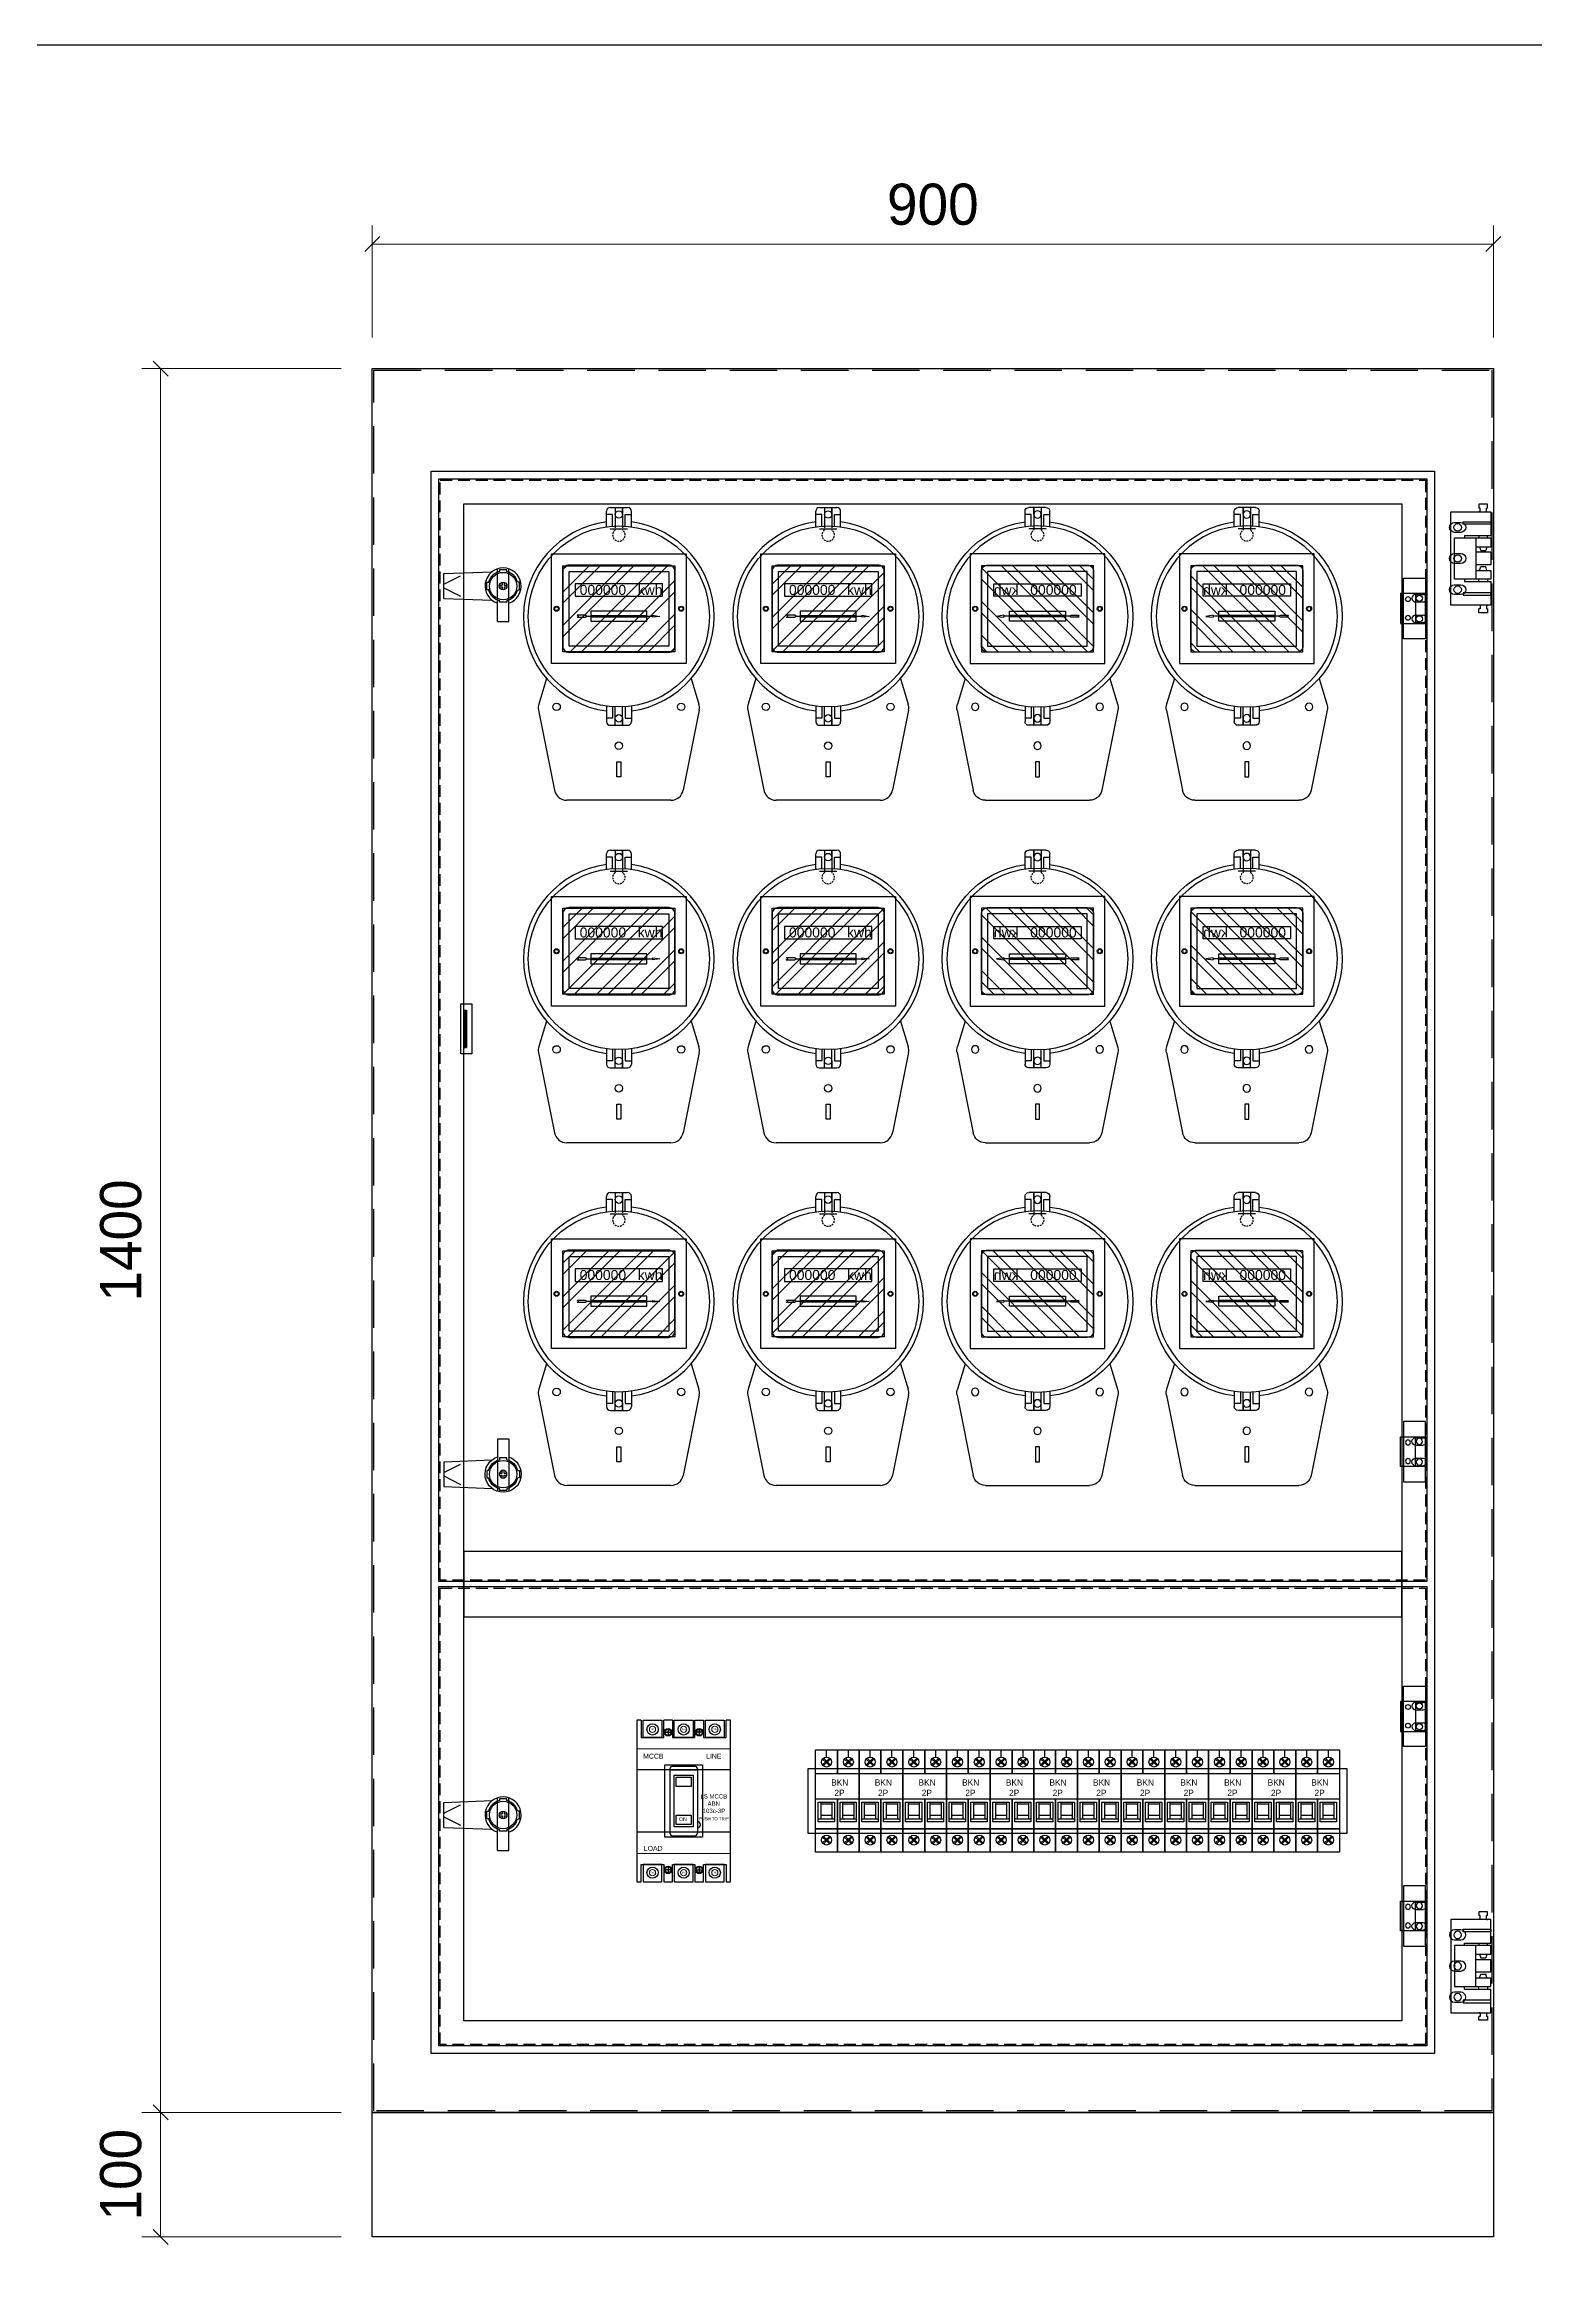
# Model space of a CAD drawing. Header units: millimetres. Extents: x 0 to 3953, y 0 to 2795.
# Drawn here: x 1562 to 2757, y 1001 to 2795 of the extents above; entities that cross this region are included whole.
import ezdxf

# ---------------------------------------------------------------- set-up
doc = ezdxf.new("R2010")
doc.units = ezdxf.units.MM
for name, pattern in [('DASHED', [0.75, 0.5, -0.25]), ('HIDDEN2', [4.7625, 3.175, -1.5875]), ('HIDDENX2', [19.05, 12.7, -6.35])]:
    doc.linetypes.add(name, pattern=pattern)
doc.layers.add('E_Electrical Equipment', color=35, linetype='Continuous', lineweight=5)
doc.layers.add('HEATER', color=1, linetype='Continuous')
doc.styles.add('Arial', font='arial.ttf')
doc.dimstyles.new('Dim-33', dxfattribs={"dimtxt": 33, "dimasz": 12, "dimexe": 15, "dimexo": 25, "dimgap": 15, "dimtad": 1, "dimdec": 0, "dimtxsty": 'Standard', "dimblk": 'OBLIQUE', "dimcen": 10, "dimclrd": 5, "dimclre": 5, "dimclrt": 3, "dimazin": 3, "dimtfac": 1, "dimtdec": 0, "dimtmove": 0, "dimatfit": 3, "dimldrblk": 'OPEN30', "dimlwd": 9, "dimlwe": 9})

# ---------------------------------------------------------------- blocks, each defined once
blk = doc.blocks.new('KHUNG CHUẨN')
at = {"color": 7}
blk.add_lwpolyline([(16919.2, -26555.2), (19889.2, -26555.2), (19889.2, -28655.2), (16919.2, -28655.2)], close=True, dxfattribs=at)
at = {"color": 3, "style": 'Arial'}
for tag, p in [('#01', (17055.6, -28580.1)), ('#02', (17431.4, -28580.1)), ('#03', (18030.6, -28580.1)), ('#08', (18751.7, -28580.1)), ('#10', (19064.8, -28580.1)), ('#04', (17024.8, -28634.6)), ('#05', (17308.5, -28633)), ('#06', (17632.7, -28633.7)), ('#07', (18002, -28634.7)), ('#09', (18753.8, -28632.6)), ('#11', (19060.3, -28625.7)), ('#12', (19806.5, -28628.9))]:
    blk.add_attdef(tag, p, '', height=20, dxfattribs=at)
blk = doc.blocks.new('*D3')
at = {"color": 0, "linetype": 'ByBlock', "lineweight": -2}
for p, q in [((1830.6, 2641), (1818.6, 2629)), ((2718.6, 2629), (2730.6, 2641))]:
    blk.add_line(p, q, dxfattribs=at)
at = {"color": 5, "lineweight": 9, "ltscale": 3, "transparency": 16777216}
for p, q in [((1824.6, 2560.1), (1824.6, 2650)), ((2724.6, 2560.1), (2724.6, 2650)), ((1824.6, 2635), (2724.6, 2635))]:
    blk.add_line(p, q, dxfattribs=at)
at = {"layer": 'Defpoints', "color": 0, "ltscale": 3, "transparency": 16777216}
for p in [(2724.6, 2635), (1824.6, 2535.1), (2724.6, 2535.1)]:
    blk.add_point(p, dxfattribs=at)
at = {"color": 3, "ltscale": 3, "transparency": 16777216, "insert": (2274.6, 2666.8), "char_height": 33, "attachment_point": 5}
blk.add_mtext('900', dxfattribs=at)
blk = doc.blocks.new('_Oblique')
at = {"color": 0, "linetype": 'ByBlock', "lineweight": -2}
blk.add_line((-0.5, -0.5), (0.5, 0.5), dxfattribs=at)
blk = doc.blocks.new('_Open30')
at = {"color": 0, "linetype": 'ByBlock', "lineweight": -2}
for p, q in [((-1, 0.27), (0, 0)), ((0, 0), (-1, -0.27)), ((0, 0), (-1, 0))]:
    blk.add_line(p, q, dxfattribs=at)
blk = doc.blocks.new('*D4')
at = {"color": 5, "lineweight": 9, "ltscale": 3, "transparency": 16777216}
for p, q in [((1799.6, 2535.1), (1639.8, 2535.1)), ((1654.8, 2535.1), (1654.8, 1135.1)), ((1799.6, 1135.1), (1639.8, 1135.1))]:
    blk.add_line(p, q, dxfattribs=at)
at = {"color": 0, "linetype": 'ByBlock', "lineweight": -2}
for p, q in [((1660.8, 2529.1), (1648.8, 2541.1)), ((1648.8, 1141.1), (1660.8, 1129.1))]:
    blk.add_line(p, q, dxfattribs=at)
at = {"layer": 'Defpoints', "color": 0, "ltscale": 3, "transparency": 16777216}
for p in [(1824.6, 2535.1), (1654.8, 1135.1), (1824.6, 1135.1)]:
    blk.add_point(p, dxfattribs=at)
at = {"color": 3, "ltscale": 3, "transparency": 16777216, "insert": (1622.9, 1835.1), "char_height": 33, "attachment_point": 5, "rotation": 90}
blk.add_mtext('1400', dxfattribs=at)
blk = doc.blocks.new('*D5')
at = {"color": 5, "lineweight": 9, "ltscale": 3, "transparency": 16777216}
for p, q in [((1799.6, 1135.1), (1639.8, 1135.1)), ((1654.8, 1135.1), (1654.8, 1035.1)), ((1799.6, 1035.1), (1639.8, 1035.1))]:
    blk.add_line(p, q, dxfattribs=at)
at = {"color": 0, "linetype": 'ByBlock', "lineweight": -2}
for p, q in [((1660.8, 1129.1), (1648.8, 1141.1)), ((1648.8, 1041.1), (1660.8, 1029.1))]:
    blk.add_line(p, q, dxfattribs=at)
at = {"layer": 'Defpoints', "color": 0, "ltscale": 3, "transparency": 16777216}
for p in [(1824.6, 1135.1), (1654.8, 1035.1), (1824.6, 1035.1)]:
    blk.add_point(p, dxfattribs=at)
at = {"color": 3, "ltscale": 3, "transparency": 16777216, "insert": (1622.9, 1085.1), "char_height": 33, "attachment_point": 5, "rotation": 90}
blk.add_mtext('100', dxfattribs=at)
blk = doc.blocks.new('ovan6x9')
at = {"color": 2}
for p, q in [((2, 6), (8, 6)), ((2, 0), (8, 0))]:
    blk.add_line(p, q, dxfattribs=at)
for centre, start, end in [((2, 3), 90, 270), ((8, 3), 270, 90)]:
    blk.add_arc(centre, 3, start, end, dxfattribs=at)
blk = doc.blocks.new('HL036-1-1')
at = {"color": 1}
blk.add_line((9.5, 36.2), (9.5, 12.2), dxfattribs=at)
for points in [[(-2.5, 12.2), (17.5, 12.2), (17.5, 36.2), (-2.5, 36.2)], [(0, 48.5), (17.5, 48.5), (17.5, 0), (0, 0)]]:
    blk.add_lwpolyline(points, close=True, dxfattribs=at)
for centre, radius in [((3.5, 31.8), 2), ((3.5, 16.8), 2), ((12.7, 32.5), 2.5), ((12.7, 16), 2.5)]:
    blk.add_circle(centre, radius, dxfattribs=at)
blk = doc.blocks.new('Congto1P-1')
at = {"color": 126}
for p, q in [((-7, 235), (7, 235)), ((-3, 235), (-3, 220.2)), ((3, 235), (3, 220.2)), ((3, 229.4), (3, 235)), ((-10, 219.8), (-10, 232)), ((-5, 229.4), (-10, 229.4)), ((-7, 218), (7, 218)), ((-5, 220.2), (-5, 229.4)), ((5, 220.2), (5, 229.4)), ((5, 229.4), (10, 229.4)), ((10, 219.8), (10, 232)), ((-27.1, 148.5), (-33.6, 148.5)), ((-32.1, 147.8), (-33.6, 148.5)), ((-33.6, 147), (-32.1, 147.8)), ((-33.6, 147), (-27.1, 147)), ((-25.6, 147.8), (-27.1, 148.5)), ((-27.1, 147), (-25.6, 147.8)), ((-25.6, 147.8), (-22.5, 147.8)), ((-22.5, 148.3), (22.5, 148.3)), ((-22.5, 147.3), (22.5, 147.3)), ((22.5, 147.8), (26.9, 147.8)), ((26.9, 148.5), (26.9, 147)), ((26.9, 148.5), (32.9, 147.6)), ((32.9, 147.6), (26.9, 147)), ((-58, 97.7), (-64.3, 77.3)), ((58, 97.7), (64.3, 77.3)), ((-64.5, 72.4), (-51.6, 8)), ((-10, 75.4), (-10, 63.2)), ((-5, 75.1), (-5, 65.8)), ((-3, 60.2), (-3, 75)), ((3, 60.2), (3, 75)), ((5, 75.1), (5, 65.8)), ((10, 75.4), (10, 63.2)), ((64.5, 72.4), (51.6, 8)), ((-5, 65.8), (-10, 65.8)), ((-7, 60.2), (7, 60.2)), ((3, 65.8), (3, 60.2)), ((5, 65.8), (10, 65.8)), ((41.8, 0), (-41.8, 0))]:
    blk.add_line(p, q, dxfattribs=at)
at = {"color": 126, "linetype": 'DASHED', "ltscale": 3}
for p, q in [((-3, 220.2), (-3, 217)), ((3, 220.2), (3, 217))]:
    blk.add_line(p, q, dxfattribs=at)
at = {"color": 126}
blk.add_lwpolyline([(-40, 118.8), (40, 118.8, 0.414214), (45, 123.8), (45, 183.8, 0.414214), (40, 188.8), (-40, 188.8, 0.414214), (-45, 183.8), (-45, 123.8, 0.414214)], format="xyb", close=True, dxfattribs=at)
for points in [[(-35, 163.8), (35, 163.8), (35, 173.8), (-35, 173.8)], [(-22.5, 143.8), (22.5, 143.8), (22.5, 151.8), (-22.5, 151.8)], [(-1.6, 31), (1.6, 31), (1.6, 18.9), (-1.6, 18.9)]]:
    blk.add_lwpolyline(points, close=True, dxfattribs=at)
for centre, radius in [((0, 147.6), 72.7), ((0, 229.4), 3), ((-50, 75), 3), ((50, 75), 3), ((0, 65.8), 3), ((0, 43.8), 3)]:
    blk.add_circle(centre, radius, dxfattribs=at)
for centre, radius, start, end in [((-7, 232), 3, 90, 180), ((7, 232), 3, 0, 90), ((0, 147.6), 76.5, 97.5111, 262.4889), ((0, 147.6), 76.5, 277.5111, 82.4889), ((-54.7, 74.4), 10, 162.956, 191.3255), ((54.7, 74.4), 10, 348.6745, 17.044), ((-7, 63.2), 3, 180, 270), ((7, 63.2), 3, 270, 0), ((-41.8, 10), 10, 191.3255, 270), ((41.8, 10), 10, 270, 348.6745)]:
    blk.add_arc(centre, radius, start, end, dxfattribs=at)
at = {"color": 126, "linetype": 'DASHED', "ltscale": 3}
blk.add_arc((0, 213), 5, 126.8699, 53.1301, dxfattribs=at)
at = {"color": 126, "insert": (35, 172.9), "char_height": 8, "width": 70, "attachment_point": 3}
blk.add_mtext('\\f.VnArial|b0|i0|c0|p34;00000\\C1;0  \\C256; kwh', dxfattribs=at)
blk = doc.blocks.new('A$C39866699')
h = blk.add_hatch()
h.set_pattern_fill('ANSI32', color=6, scale=2, style=0)
h.set_pattern_definition([(45, (-81823.462, -46826.472), (-13.470384, 13.470384), []), (45, (-81814.482, -46826.472), (-13.470384, 13.470384), [])])
h.paths.add_polyline_path([(99, 9.5), (99, 78.5), (9, 78.5), (9, 9.5)])
at = {"color": 6}
for points in [[(0, 88), (108, 88), (108, 0), (0, 0)], [(9, 78.5), (99, 78.5), (99, 9.5), (9, 9.5)]]:
    blk.add_lwpolyline(points, close=True, dxfattribs=at)
for centre in [(4, 44), (104, 44)]:
    blk.add_circle(centre, 1.5, dxfattribs=at)
blk = doc.blocks.new('SDGFGHGHG')
at = {"layer": 'HEATER'}
for p, q in [((860892.9, 570780.5), (860931.6, 570782)), ((860892.9, 570760.5), (860892.9, 570780.5)), ((860892.9, 570771.9), (860906.3, 570778.7)), ((860935.9, 570742), (860935.9, 570784.3)), ((860937.5, 570771.3), (860939.5, 570771.3)), ((860939.5, 570773.5), (860939.5, 570771.3)), ((860941.3, 570773.5), (860941.3, 570771.3)), ((860941.3, 570771.3), (860943.4, 570771.3)), ((860944.9, 570742), (860944.9, 570784.3)), ((860892.9, 570769.1), (860906.3, 570762.4)), ((860892.9, 570760.5), (860931.6, 570759.1)), ((860937.5, 570769.8), (860939.5, 570769.8)), ((860939.5, 570769.8), (860939.5, 570767.6)), ((860941.3, 570769.8), (860941.3, 570767.6)), ((860941.3, 570769.8), (860943.4, 570769.8)), ((860935.9, 570742), (860944.9, 570742))]:
    blk.add_line(p, q, dxfattribs=at)
blk.add_circle((860940.4, 570770.5), 3.08, dxfattribs=at)
blk.add_arc((860940.4, 570770.5), 14.5, 288.08, 251.92, dxfattribs=at)
blk = doc.blocks.new('SĐFHGGH')
at = {"layer": 'HEATER'}
for points in [[(860943.4, 570717), (860943.4, 570718.4), (860937.4, 570718.4), (860937.4, 570717)], [(860928.8, 570702.4), (860927.4, 570702.4), (860927.4, 570708.4), (860928.8, 570708.4)], [(860952.1, 570702.4), (860953.4, 570702.4), (860953.4, 570708.4), (860952.1, 570708.4)], [(860943.4, 570693.8), (860943.4, 570692.4), (860937.4, 570692.4), (860937.4, 570693.8)]]:
    blk.add_lwpolyline(points, dxfattribs=at)
for start, end in [(104.4775, 165.5225), (194.4775, 255.5225), (14.4775, 75.5225), (284.4775, 345.5225)]:
    blk.add_arc((860940.4, 570705.4), 12, start, end, dxfattribs=at)
blk = doc.blocks.new('MS722')
for name, p in [('SDGFGHGHG', (-860940.4, -570770.5)), ('SĐFHGGH', (-860940.4, -570705.4))]:
    blk.add_blockref(name, p)
blk = doc.blocks.new('BKN 2P')
at = {"color": 7}
for p, q in [((8.8, -5.7), (8.8, 0)), ((26.3, -5.7), (26.3, 0)), ((5.5, -12), (11.3, -6.6)), ((5.6, -7.3), (11.4, -12.8)), ((6.1, -12.7), (11.9, -7.2)), ((6.3, -6.6), (12, -12.1)), ((23, -12), (28.8, -6.6)), ((23.2, -7.3), (29, -12.8)), ((23.7, -12.7), (29.5, -7.2)), ((23.9, -6.6), (29.5, -12.1)), ((0, -18.8), (17.5, -18.8)), ((17.5, -18.8), (35, -18.8)), ((4.1, -41.9), (4.1, -55.2)), ((4.1, -43.3), (13.1, -43.3)), ((4.1, -52.4), (13.1, -52.4)), ((13.1, -41.9), (13.1, -55.2)), ((21.7, -41.9), (21.7, -55.2)), ((21.7, -43.3), (30.7, -43.3)), ((21.7, -52.4), (30.7, -52.4)), ((30.7, -41.9), (30.7, -55.2)), ((0, -63.2), (17.5, -63.2)), ((2.1, -55.2), (15.2, -55.2)), ((5.5, -70), (11.3, -75.4)), ((5.6, -74.7), (11.4, -69.2)), ((6.1, -69.2), (11.9, -74.8)), ((6.3, -75.4), (12, -69.8)), ((17.5, -63.2), (35, -63.2)), ((19.6, -55.2), (32.7, -55.2)), ((23, -70), (28.8, -75.4)), ((23.2, -74.7), (29, -69.2)), ((23.7, -69.2), (29.5, -74.8)), ((23.9, -75.4), (29.5, -69.8))]:
    blk.add_line(p, q, dxfattribs=at)
blk.add_line((0, -39.2), (35, -39.2))
for points in [[(17.5, -39.2), (17.5, -82), (0, -82), (0, 0), (17.5, 0), (17.5, -18.8)], [(17.5, -18.8), (17.5, 0), (35, 0), (35, -82), (17.5, -82), (17.5, -39.2)]]:
    blk.add_lwpolyline(points, dxfattribs=at)
for points in [[(2.1, -41.9), (15.2, -41.9), (15.2, -57.7), (2.1, -57.7)], [(19.6, -41.9), (32.7, -41.9), (32.7, -57.7), (19.6, -57.7)]]:
    blk.add_lwpolyline(points, close=True, dxfattribs=at)
for centre in [(8.8, -9.7), (26.3, -9.7), (8.8, -72.3), (26.3, -72.3)]:
    blk.add_circle(centre, 4.02, dxfattribs=at)
at = {"insert": (10.5, -23.6), "char_height": 5, "attachment_point": 1}
blk.add_mtext_dynamic_manual_height_columns('\\pi1.99689;{\\C1;BKN\\P\\pi4.61796;2P}', width=17.271, gutter_width=1, heights=[0], dxfattribs=at)
blk = doc.blocks.new('CB LS 30AF 3P')
at = {"lineweight": 30}
blk.add_line((46.5, 0), (53.5, 0), dxfattribs=at)
at = {"color": 4}
for p, q in [((23, -9.8), (27, -9.8)), ((25, -7.8), (25, -11.8)), ((52, -9.8), (48, -9.8)), ((50, -7.8), (50, -11.8)), ((27, -120.2), (23, -120.2)), ((25, -118.2), (25, -122.2)), ((48, -120.2), (52, -120.2)), ((50, -118.2), (50, -122.2))]:
    blk.add_line(p, q, dxfattribs=at)
for p, q in [((75, -40), (0, -40)), ((26.5, -39.1), (26.5, -90.9)), ((26.5, -40), (48.5, -40)), ((28.5, -37.1), (46.5, -37.1)), ((30, -44.3), (45, -44.3)), ((30, -85.7), (30, -44.3)), ((31.5, -45.9), (43.5, -45.9)), ((31.5, -53.4), (31.5, -45.9)), ((43.5, -53.4), (31.5, -53.4)), ((43.5, -45.9), (43.5, -53.4)), ((45, -44.3), (45, -85.7)), ((48.5, -39.1), (48.5, -90.9)), ((45, -85.7), (30, -85.7)), ((31.5, -76.4), (43.5, -76.4)), ((31.5, -83.9), (31.5, -76.4)), ((43.5, -83.9), (31.5, -83.9)), ((43.5, -76.4), (43.5, -83.9)), ((75, -90), (0, -90)), ((28.5, -92.9), (46.5, -92.9))]:
    blk.add_line(p, q)
at = {"lineweight": 30}
for points in [[(3.5, 0), (0, 0), (0, -130), (3.5, -130)], [(3.5, 0), (3.5, -14), (21.5, -14), (21.5, 0)], [(28.5, 0), (21.5, 0)], [(28.5, 0), (28.5, -14), (46.5, -14), (46.5, 0)], [(53.5, 0), (53.5, -14), (71.5, -14), (71.5, 0)], [(71.5, -130), (75, -130), (75, 0), (71.5, 0)], [(3.5, -130), (3.5, -116), (21.5, -116), (21.5, -130)], [(28.5, -130), (28.5, -116), (46.5, -116), (46.5, -130)], [(53.5, -130), (53.5, -116), (71.5, -116), (71.5, -130)], [(21.5, -130), (28.5, -130)], [(46.5, -130), (53.5, -130)]]:
    blk.add_lwpolyline(points, dxfattribs=at)
for centre, radius, start, end in [((28.5, -39.1), 2, 90, 180), ((46.5, -39.1), 2, 0, 90), ((48.5, -84), 2.5, 270, 90), ((28.5, -90.9), 2, 180, 270), ((46.5, -90.9), 2, 270, 0)]:
    blk.add_arc(centre, radius, start, end)
at = {"layer": 'E_Electrical Equipment', "color": 0}
for p, q in [((21.5, 0), (28.5, 0)), ((75, -23), (0, -23)), ((75, -107), (0, -107)), ((21.5, -130), (28.5, -130)), ((46.5, -130), (53.5, -130))]:
    blk.add_line(p, q, dxfattribs=at)
for centre in [(12.5, -7.5), (37.5, -7.5), (62.5, -7.5), (12.5, -122.5), (37.5, -122.5), (62.5, -122.5)]:
    blk.add_circle(centre, 2.5, dxfattribs=at)
blk.add_text('ON', height=3).set_placement((33.8, -81))
at = {"color": 3, "char_height": 1.5, "attachment_point": 1}
for insert in [(11.3, -6.6), (36.3, -6.6), (61.3, -6.6), (11.3, -121.6), (36.3, -121.6), (61.3, -121.6)]:
    blk.add_mtext_dynamic_manual_height_columns('{\\C7;M5}', width=4.338, gutter_width=1, heights=[0], dxfattribs=dict(at, insert=insert))
at = {"color": 1, "char_height": 1.5}
for insert, attachment_point in [((23.8, -8.8), 1), ((51.2, -8.8), 3), ((26.2, -119.3), 3), ((48.8, -119.3), 1)]:
    blk.add_mtext_dynamic_manual_height_columns('M5', width=4.338, gutter_width=1, heights=[0], dxfattribs=dict(at, insert=insert, attachment_point=attachment_point))
at = {"attachment_point": 1}
for s, width, insert, char_height in [('MCCB', 14.078, (5, -27), 4), ('LINE', 14.078, (55.5, -27), 4), ('PUSH TO TRIP', 37.658, (49.5, -78), 2.5), ('LOAD', 14.078, (5.5, -101), 4)]:
    blk.add_mtext_dynamic_manual_height_columns(s, width=width, gutter_width=1, heights=[0], dxfattribs=dict(at, insert=insert, char_height=char_height))
blk = doc.blocks.new('LS 100AF 3P')
at = {"color": 1}
for points in [[(5, 0), (20, 0), (20, -14), (5, -14)], [(5, -130), (20, -130), (20, -116), (5, -116)]]:
    blk.add_lwpolyline(points, close=True, dxfattribs=at)
at = {"color": 2}
for points in [[(30, 0), (45, 0), (45, -14), (30, -14)], [(30, -130), (45, -130), (45, -116), (30, -116)]]:
    blk.add_lwpolyline(points, close=True, dxfattribs=at)
at = {"color": 5}
for points in [[(55, 0), (70, 0), (70, -14), (55, -14)], [(55, -130), (70, -130), (70, -116), (55, -116)]]:
    blk.add_lwpolyline(points, close=True, dxfattribs=at)
at = {"color": 1}
for centre in [(12.5, -7.5), (12.5, -122.5)]:
    blk.add_circle(centre, 4.5, dxfattribs=at)
at = {"color": 4}
for centre in [(25, -9.8), (50, -9.8), (25, -120.2), (50, -120.2)]:
    blk.add_circle(centre, 2.5, dxfattribs=at)
at = {"color": 2}
for centre in [(37.5, -7.5), (37.5, -122.5)]:
    blk.add_circle(centre, 4.5, dxfattribs=at)
at = {"color": 5}
for centre in [(62.5, -7.5), (62.5, -122.5)]:
    blk.add_circle(centre, 4.5, dxfattribs=at)
blk.add_blockref('CB LS 30AF 3P', (0, 0))
at = {"insert": (42.7, -59.5), "char_height": 3.5, "attachment_point": 1}
blk.add_mtext_dynamic_manual_height_columns('\\pi8.28487;{\\C1;LS MCCB\\P\\pi14.01713;ABN\\P\\pi10.11007;103c-3P}', width=37.687, gutter_width=1, heights=[0], dxfattribs=at)
blk = doc.blocks.new('HL011-1-6')
at = {"color": 1}
for p, q in [((29.5, 81), (22.5, 81)), ((22.5, 81), (22.5, 78)), ((23.5, 78), (22.5, 78)), ((23.5, 75), (22.5, 75)), ((23.5, 75), (23.5, 78)), ((29.5, 78), (28.5, 78)), ((28.5, 75), (28.5, 78)), ((28.5, 75), (29.5, 75)), ((29.5, 78), (29.5, 81)), ((11, 56), (11, 54)), ((11, 56), (32, 56)), ((20, 54), (20, 21)), ((22.5, 56), (22.5, 54)), ((29.5, 54), (29.5, 56)), ((20, 47), (32, 47)), ((32, 42.5), (20, 42.5)), ((23.1, 47), (24, 44)), ((24, 44), (28, 44)), ((28.9, 47), (28, 44)), ((11, 21), (11, 19)), ((11, 19), (32, 19)), ((32, 32.5), (20, 32.5)), ((20, 28), (32, 28)), ((22.5, 19), (22.5, 21)), ((23.1, 28), (24, 31)), ((24, 31), (28, 31)), ((28.9, 28), (28, 31)), ((29.5, 21), (29.5, 19)), ((23.5, 0), (22.5, 0)), ((23.5, 0), (23.5, -3)), ((28.5, 0), (28.5, -3)), ((28.5, 0), (29.5, 0)), ((22.5, -6), (22.5, -3)), ((23.5, -3), (22.5, -3)), ((29.5, -6), (22.5, -6)), ((29.5, -3), (28.5, -3)), ((29.5, -3), (29.5, -6))]:
    blk.add_line(p, q, dxfattribs=at)
for points in [[(32, 19), (32, 0), (0, 0), (0, 75), (32, 75), (32, 56)], [(32, 28), (32, 21), (3, 21), (3, 54), (32, 54), (32, 47)], [(32, 42.5), (32, 32.5)]]:
    blk.add_lwpolyline(points, dxfattribs=at)
for points in [[(10, 67), (32, 67), (32, 65), (10, 65)], [(10, 8), (32, 8), (32, 10), (10, 10)]]:
    blk.add_lwpolyline(points, close=True, dxfattribs=at)
for centre in [(5.5, 62.5), (5.5, 37.5), (5.5, 12.5)]:
    blk.add_circle(centre, 3, dxfattribs=at)

msp = doc.modelspace()

# ---------------------------------------------------------------- hatches: boundary and pattern name
at = {"ltscale": 3}
h = msp.add_hatch(dxfattribs=at)
h.set_pattern_fill('ANSI31', color=256, style=0)
h.set_pattern_definition([(45, (239704.6398, -10336.73777), (-0.0883883476, 0.0883883476), [])])
h.paths.add_polyline_path([(1898.2, 2020), (1900.2, 2020), (1900.2, 1990), (1898.2, 1990)])

# ---------------------------------------------------------------- linework, layer by layer
for points in [[(1824.6, 2535.1), (2724.6, 2535.1), (2724.6, 1135.1), (1824.6, 1135.1)], [(1872, 2452.7), (2677.2, 2452.7), (2677.2, 1182.5), (1872, 1182.5)], [(1898.2, 2020), (1900.2, 2020), (1900.2, 1990), (1898.2, 1990)], [(2180.5, 1407.3), (2601, 1407.3), (2601, 1362.9), (2180.5, 1362.9)], [(1824.6, 1135.1), (2724.6, 1135.1), (2724.6, 1035.1), (1824.6, 1035.1)]]:
    msp.add_lwpolyline(points, close=True, dxfattribs=at)
at = {"linetype": 'HIDDENX2', "ltscale": 3}
msp.add_lwpolyline([(1825.8, 2533.9), (2723.4, 2533.9), (2723.4, 1136.3), (1825.8, 1136.3)], close=True, dxfattribs=at)
at = {"color": 6, "ltscale": 3}
for points in [[(1878, 2446.7), (2671.2, 2446.7), (2671.2, 1561.3), (1878, 1561.3)], [(1878, 1557.3), (2671.2, 1557.3), (2671.2, 1188.5), (1878, 1188.5)]]:
    msp.add_lwpolyline(points, close=True, dxfattribs=at)
at = {"color": 6, "linetype": 'HIDDEN2', "ltscale": 3}
for points in [[(1879.2, 2445.5), (2670, 2445.5), (2670, 1562.5), (1879.2, 1562.5)], [(1879.2, 1556.1), (2670, 1556.1), (2670, 1189.7), (1879.2, 1189.7)]]:
    msp.add_lwpolyline(points, close=True, dxfattribs=at)
at = {"color": 3, "ltscale": 3}
for points in [[(1898.2, 2426.5), (2651, 2426.5), (2651, 1208.7), (1898.2, 1208.7)], [(1898.2, 1533.1), (2651, 1533.1), (2651, 1585.5), (1898.2, 1585.5)]]:
    msp.add_lwpolyline(points, close=True, dxfattribs=at)
at = {"color": 2}
for points in [[(2693.4, 2403.6, -1), (2693.4, 2411.6), (2698.4, 2411.6, -1), (2698.4, 2403.6)], [(2693.4, 2378.6, -1), (2693.4, 2386.6), (2698.4, 2386.6, -1), (2698.4, 2378.6)], [(2693.4, 2353.6, -1), (2693.4, 2361.6), (2698.4, 2361.6, -1), (2698.4, 2353.6)], [(2693.4, 1281.6, 1), (2693.4, 1273.6), (2698.4, 1273.6, 1), (2698.4, 1281.6)], [(2693.4, 1256.6, 1), (2693.4, 1248.6), (2698.4, 1248.6, 1), (2698.4, 1256.6)], [(2693.4, 1231.6, 1), (2693.4, 1223.6), (2698.4, 1223.6, 1), (2698.4, 1231.6)]]:
    msp.add_lwpolyline(points, format="xyb", close=True, dxfattribs=at)
for points in [[(1982.6, 2372.3), (2062.6, 2372.3), (2062.6, 2312.3), (1982.6, 2312.3)], [(2150.6, 2372.3), (2230.6, 2372.3), (2230.6, 2312.3), (2150.6, 2312.3)], [(2398.6, 2372.3), (2318.6, 2372.3), (2318.6, 2312.3), (2398.6, 2312.3)], [(2566.6, 2372.3), (2486.6, 2372.3), (2486.6, 2312.3), (2566.6, 2312.3)], [(1982.6, 2097.3), (2062.6, 2097.3), (2062.6, 2037.3), (1982.6, 2037.3)], [(2150.6, 2097.3), (2230.6, 2097.3), (2230.6, 2037.3), (2150.6, 2037.3)], [(2398.6, 2097.3), (2318.6, 2097.3), (2318.6, 2037.3), (2398.6, 2037.3)], [(2566.6, 2097.3), (2486.6, 2097.3), (2486.6, 2037.3), (2566.6, 2037.3)], [(1982.6, 1822.3), (2062.6, 1822.3), (2062.6, 1762.3), (1982.6, 1762.3)], [(2150.6, 1822.3), (2230.6, 1822.3), (2230.6, 1762.3), (2150.6, 1762.3)], [(2398.6, 1822.3), (2318.6, 1822.3), (2318.6, 1762.3), (2398.6, 1762.3)], [(2566.6, 1822.3), (2486.6, 1822.3), (2486.6, 1762.3), (2566.6, 1762.3)]]:
    msp.add_lwpolyline(points, close=True, dxfattribs=at)
at = {"color": 2, "ltscale": 3}
for points in [[(1895.7, 2025), (1904.7, 2025), (1904.7, 1985), (1895.7, 1985)], [(2059.6, 1414.1), (2089.6, 1414.1), (2089.6, 1356.1), (2059.6, 1356.1)], [(2174.5, 1411.3), (2607, 1411.3), (2607, 1358.9), (2174.5, 1358.9)]]:
    msp.add_lwpolyline(points, close=True, dxfattribs=at)
at = {"color": 2}
for centre, radius in [((1929.7, 2360.5), 11), ((1972.6, 2342.3), 2), ((2072.6, 2342.3), 2), ((2140.6, 2342.3), 2), ((2240.6, 2342.3), 2), ((2308.6, 2342.3), 2), ((2408.6, 2342.3), 2), ((2476.6, 2342.3), 2), ((2576.6, 2342.3), 2), ((1972.6, 2067.3), 2), ((2072.6, 2067.3), 2), ((2140.6, 2067.3), 2), ((2240.6, 2067.3), 2), ((2308.6, 2067.3), 2), ((2408.6, 2067.3), 2), ((2476.6, 2067.3), 2), ((2576.6, 2067.3), 2), ((1972.6, 1792.3), 2), ((2072.6, 1792.3), 2), ((2140.6, 1792.3), 2), ((2240.6, 1792.3), 2), ((2308.6, 1792.3), 2), ((2408.6, 1792.3), 2), ((2476.6, 1792.3), 2), ((2576.6, 1792.3), 2), ((1929.7, 1647.5), 11), ((1929.7, 1373.9), 11)]:
    msp.add_circle(centre, radius, dxfattribs=at)
at = {"ltscale": 3}
for centre in [(2062.1, 1440.3), (2087.1, 1440.3), (2062.1, 1329.8), (2087.1, 1329.8)]:
    msp.add_circle(centre, 3, dxfattribs=at)

# ---------------------------------------------------------------- block references
at = {"color": 3, "xscale": 1.331000000005587, "yscale": 1.331000000005587, "zscale": 1.331000000005587}
msp.add_blockref('KHUNG CHUẨN', (-22519.5, 38140), dxfattribs=at)
at = {"color": 7}
for name, p in [('Congto1P-1', (2022.6, 2188.5)), ('Congto1P-1', (2190.6, 2188.5)), ('HL011-1-6', (2690.4, 2345.1)), ('A$C39866699', (1968.6, 2298.3)), ('A$C39866699', (2136.6, 2298.3)), ('MS722', (1929.7, 2360.5)), ('HL036-1-1', (2652.5, 2318.2)), ('ovan6x9', (2660.2, 2347.7)), ('ovan6x9', (2660.2, 2331.2)), ('Congto1P-1', (2022.6, 1913.5)), ('Congto1P-1', (2190.6, 1913.5)), ('A$C39866699', (1968.6, 2023.3)), ('A$C39866699', (2136.6, 2023.3)), ('Congto1P-1', (2022.6, 1638.5)), ('Congto1P-1', (2190.6, 1638.5)), ('A$C39866699', (1968.6, 1748.3)), ('A$C39866699', (2136.6, 1748.3)), ('HL036-1-1', (2652.5, 1428.8)), ('ovan6x9', (2660.2, 1458.3)), ('ovan6x9', (2660.2, 1441.8)), ('MS722', (1929.7, 1373.9))]:
    msp.add_blockref(name, p, dxfattribs=at)
at = {"color": 7, "xscale": -1}
for name, p in [('Congto1P-1', (2358.6, 2188.5)), ('Congto1P-1', (2526.6, 2188.5)), ('A$C39866699', (2412.6, 2298.3)), ('A$C39866699', (2580.6, 2298.3)), ('Congto1P-1', (2358.6, 1913.5)), ('Congto1P-1', (2526.6, 1913.5)), ('A$C39866699', (2412.6, 2023.3)), ('A$C39866699', (2580.6, 2023.3)), ('Congto1P-1', (2358.6, 1638.5)), ('Congto1P-1', (2526.6, 1638.5)), ('A$C39866699', (2412.6, 1748.3)), ('A$C39866699', (2580.6, 1748.3))]:
    msp.add_blockref(name, p, dxfattribs=at)
at = {"color": 7, "xscale": -1, "rotation": 180}
for name, p in [('HL036-1-1', (2652.5, 1689.8)), ('MS722', (1929.7, 1647.5)), ('ovan6x9', (2660.2, 1676.8)), ('ovan6x9', (2660.2, 1660.3)), ('HL036-1-1', (2652.5, 1317)), ('ovan6x9', (2660.2, 1304)), ('HL011-1-6', (2690.4, 1290.1)), ('ovan6x9', (2660.2, 1287.5))]:
    msp.add_blockref(name, p, dxfattribs=at)
for name, p in [('LS 100AF 3P', (2037.1, 1450.1)), ('BKN 2P', (2180.5, 1426.1)), ('BKN 2P', (2215.5, 1426.1)), ('BKN 2P', (2250.6, 1426.1)), ('BKN 2P', (2285.6, 1426.1)), ('BKN 2P', (2320.7, 1426.1)), ('BKN 2P', (2355.7, 1426.1)), ('BKN 2P', (2390.7, 1426.1)), ('BKN 2P', (2425.8, 1426.1)), ('BKN 2P', (2460.8, 1426.1)), ('BKN 2P', (2495.9, 1426.1)), ('BKN 2P', (2530.9, 1426.1)), ('BKN 2P', (2565.9, 1426.1))]:
    msp.add_blockref(name, p)

# ---------------------------------------------------------------- dimensions: what is measured, and where the dimension line sits
at = {"ltscale": 3}
dim = msp.add_linear_dim(base=(2724.6, 2635), p1=(1824.6, 2535.1), p2=(2724.6, 2535.1), dimstyle='Dim-33', dxfattribs=at)
dim.commit()
dim.dimension.update_dxf_attribs({"geometry": '*D3', "text_midpoint": (2274.6, 2666.8)})
for base, p1, p2, picture, middle in [((1654.8, 1135.1), (1824.6, 2535.1), (1824.6, 1135.1), '*D4', (1622.9, 1835.1)), ((1654.8, 1035.1), (1824.6, 1135.1), (1824.6, 1035.1), '*D5', (1622.9, 1085.1))]:
    dim = msp.add_linear_dim(base=base, p1=p1, p2=p2, angle=90, dimstyle='Dim-33', dxfattribs=at)
    dim.commit()
    dim.dimension.update_dxf_attribs({"geometry": picture, "text_midpoint": middle})

doc.saveas('drawing.dxf')
